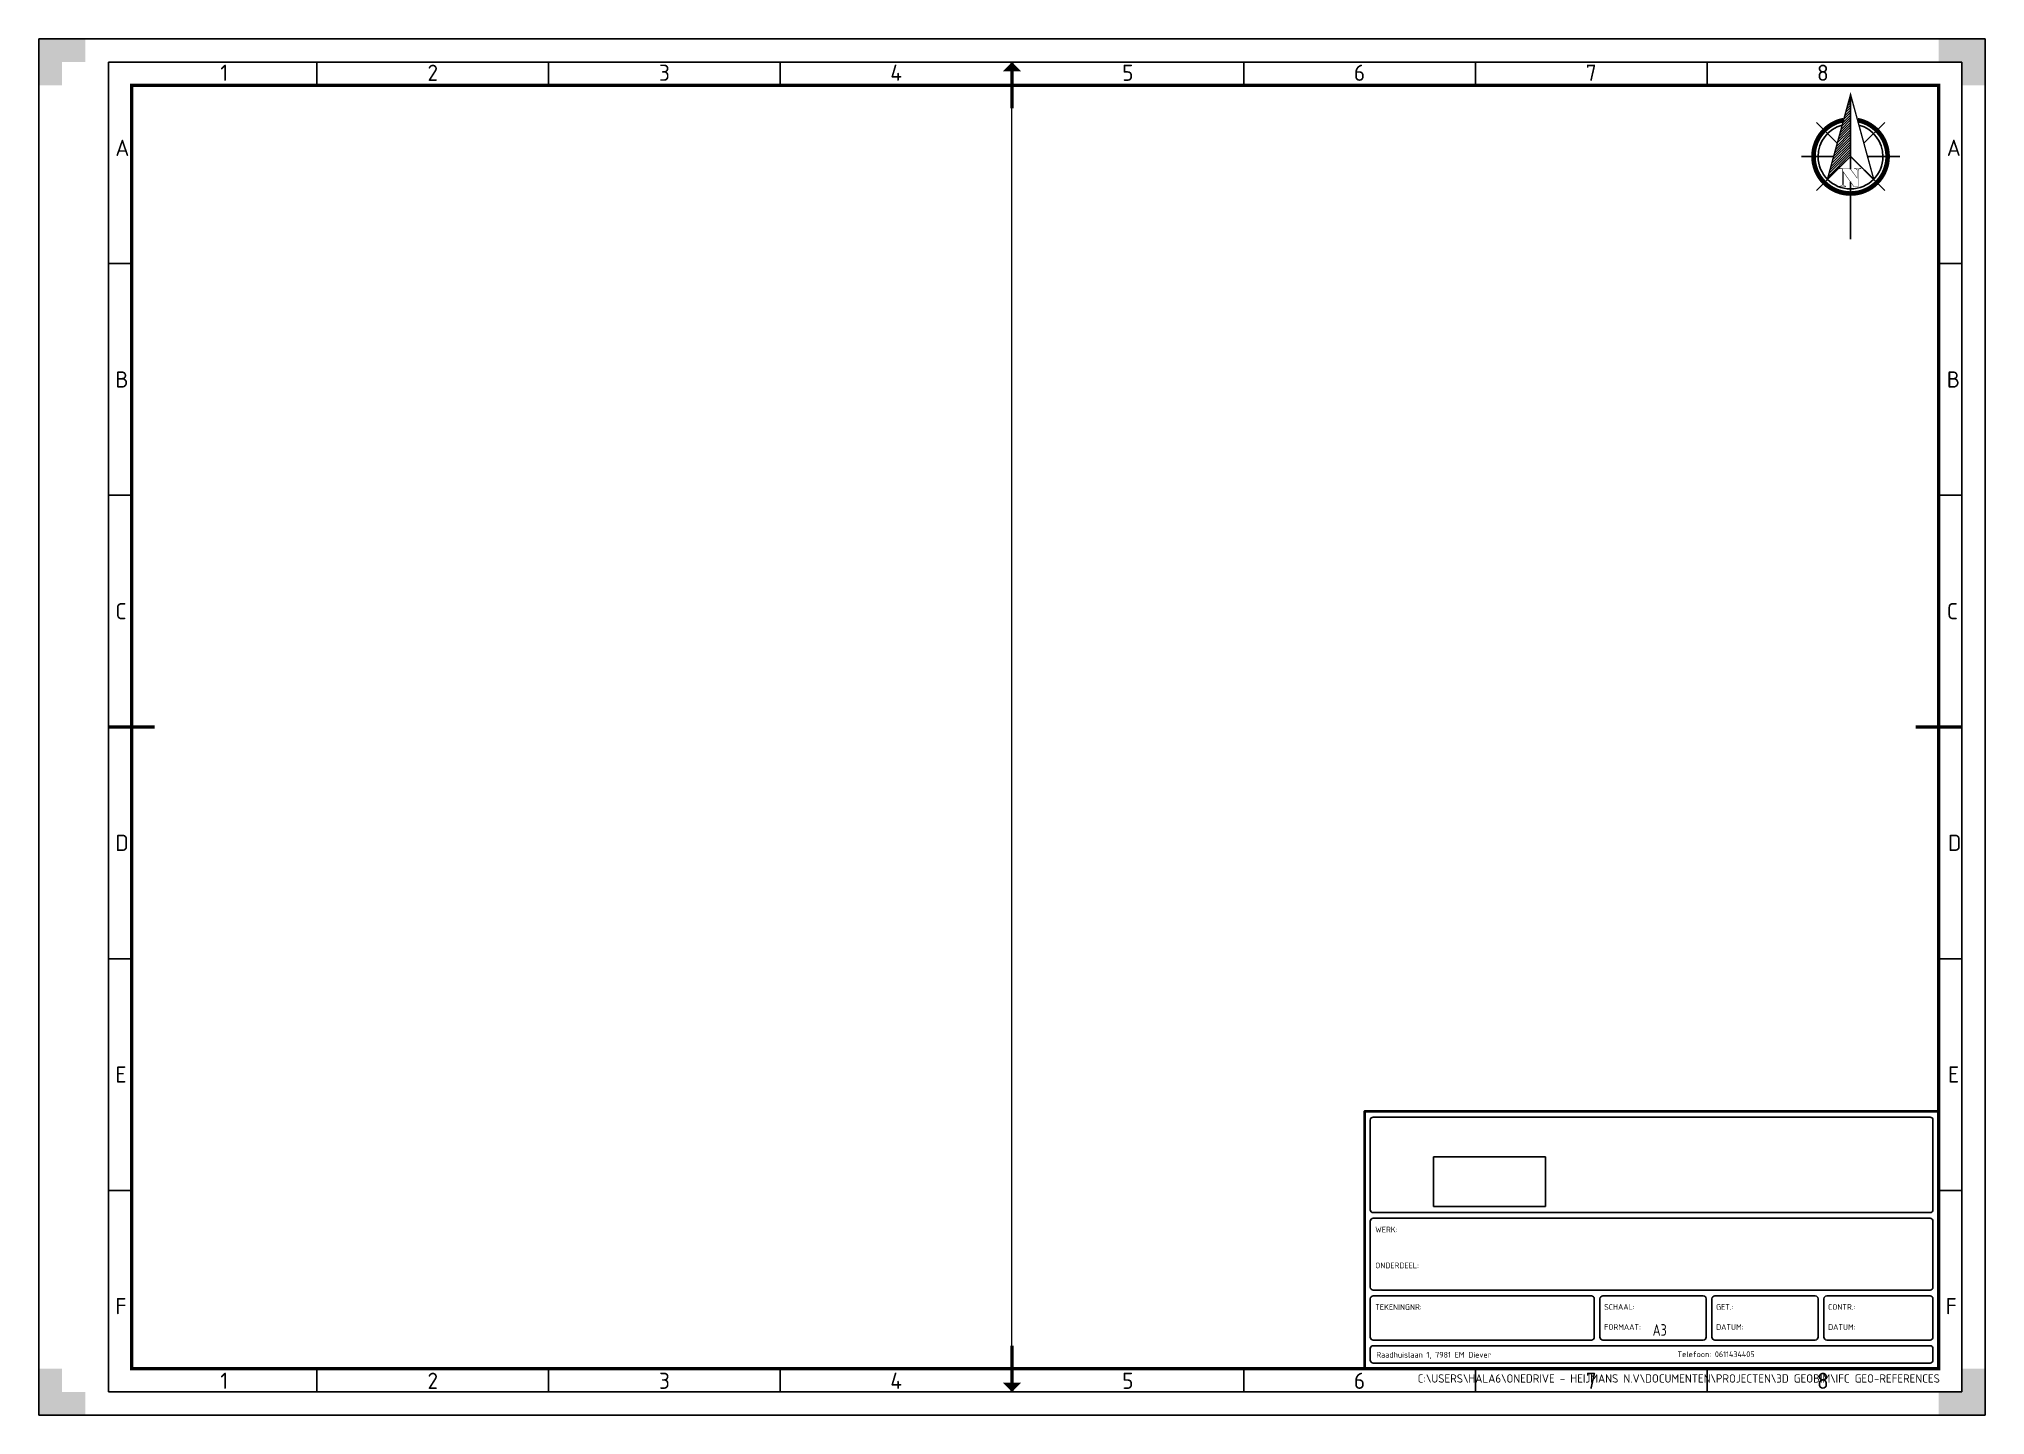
# Paper-space layout 'A3L' of a CAD drawing. Header units: metres, sheet in millimetres. Extents: x -5 to 415, y -7 to 290.
import ezdxf
from ezdxf.enums import TextEntityAlignment as Align

# ---------------------------------------------------------------- set-up
doc = ezdxf.new("R2010")
doc.units = ezdxf.units.M
doc.layers.get('0').update_dxf_attribs({"lineweight": 18})
for name, color, linetype in [('kader', 250, 'Continuous'), ('X-XX-AL-Tekenhoofd-lijnen', 7, 'Continuous'), ('X-XX-AL-Tekenhoofd-tekst', 7, 'Continuous'), ('X-XX-AL-Tekenhoofd-vlak', 7, 'Continuous')]:
    doc.layers.add(name, color=color, linetype=linetype)
for name, color, linetype, lineweight in [('X-XX-AL-TEKENBLAD-S', 7, 'Continuous', 25), ('X-XX-AL-TEKENBLAD_KADER-G', 7, 'Continuous', 25), ('X-XX-AL-TEKENBLAD_KADER_AFSNIJMARKERING-G', 7, 'Continuous', 25), ('X-XX-AL-TEKENBLAD_KADER_CENTERMARKERING-G', 7, 'Continuous', 25), ('X-XX-AL-TEKENBLAD_KADER_ROOSTERVERDELING-G', 7, 'Continuous', 25), ('X-XX-AL-TEKENBLAD_KADER_ROOSTERVERDELING-T35', 7, 'Continuous', 35), ('X-XX-AL-TEKENBLAD_KADER_VOUWMERK-G', 7, 'Continuous', 18), ('X-XX-AL-TEKENBLAD_TITELBLOK-T', 7, 'Continuous', 25)]:
    doc.layers.add(name, color=color, linetype=linetype, lineweight=lineweight)
doc.layers.add('X-XX-AL-vports', color=7, linetype='Continuous', true_color=0x222222, plot=False)
doc.styles.add('arial', font='NLCS-ISO.ttf')
doc.styles.add('isocp', font='NLCS-ISO.ttf', dxfattribs={"width": 0.8})
doc.styles.add('NLCS-ISO', font='NLCS-ISO.ttf')
doc.styles.add('Verdana', font='NLCS-ISO.ttf')
picture_1 = doc.add_image_def('image1.png', size_in_pixel=(400, 178))

# ---------------------------------------------------------------- blocks, each defined once
blk = doc.blocks.new('*X2')
at = {"color": 0}
for p, q in [((146.55, -412.41), (147.62, -411.35)), ((146.75, -411.68), (147.62, -410.82)), ((146.95, -410.95), (147.62, -410.29)), ((147.15, -410.22), (147.62, -409.76)), ((147.35, -409.49), (147.62, -409.23)), ((147.55, -408.76), (147.62, -408.7)), ((144.96, -418.25), (147.62, -415.59)), ((145.16, -417.52), (147.62, -415.06)), ((145.36, -416.79), (147.62, -414.53)), ((145.56, -416.06), (147.62, -414)), ((145.76, -415.33), (147.62, -413.47)), ((145.96, -414.6), (147.62, -412.94)), ((146.16, -413.87), (147.62, -412.41)), ((146.36, -413.14), (147.62, -411.88)), ((143.36, -424.09), (147.62, -419.83)), ((143.56, -423.36), (147.62, -419.3)), ((143.76, -422.63), (147.62, -418.77)), ((143.96, -421.9), (147.62, -418.24)), ((144.16, -421.17), (147.62, -417.71)), ((144.36, -420.44), (147.62, -417.18)), ((144.56, -419.71), (147.62, -416.65)), ((144.76, -418.98), (147.62, -416.12)), ((142.76, -426.28), (147.62, -421.42)), ((142.96, -425.55), (147.62, -420.89)), ((143.16, -424.82), (147.62, -420.36))]:
    blk.add_line(p, q, dxfattribs=at)
blk = doc.blocks.new('Npijl12')
for p, q in [((0, 31.2), (0, 15.11)), ((-2.87, 20.7), (-7.37, 25.19)), ((2.87, 20.7), (7.37, 25.19)), ((-3.66, 17.83), (-10.62, 17.83)), ((3.66, 17.83), (10.62, 17.83)), ((-2.87, 14.95), (-7.37, 10.46)), ((2.87, 14.95), (7.37, 10.46)), ((0, 12.33), (0, 0))]:
    blk.add_line(p, q)
for points, const_width in [([(-5.01, 12.87), (0, 31.2), (5, 12.93), (0, 17.83), (-5.01, 12.87)], 0.3), ([(-1.55, 11.89), (-1.55, 11.83), (-1.54, 11.76), (-1.53, 11.7), (-1.52, 11.65), (-1.51, 11.61), (-1.49, 11.57), (-1.47, 11.54), (-1.45, 11.52), (-1.42, 11.51), (-1.39, 11.5), (-1.34, 11.48), (-1.29, 11.47), (-1.23, 11.46), (-1.16, 11.45), (-1.08, 11.44), (-1, 11.44), (-1, 11.29), (-2.34, 11.29), (-2.34, 11.44), (-2.3, 11.44), (-2.23, 11.44), (-2.16, 11.45), (-2.09, 11.46), (-2.04, 11.47), (-1.99, 11.48), (-1.95, 11.5), (-1.91, 11.51), (-1.88, 11.52), (-1.86, 11.54), (-1.83, 11.57), (-1.81, 11.61), (-1.8, 11.65), (-1.78, 11.7), (-1.77, 11.75), (-1.76, 11.82), (-1.76, 11.88), (-1.76, 15.16), (-2.34, 15.16), (-2.34, 15.32), (-0.16, 15.32), (1.44, 13.12), (1.44, 14.69), (1.44, 14.76), (1.43, 14.82), (1.42, 14.88), (1.41, 14.93), (1.4, 14.98), (1.38, 15.02), (1.36, 15.04), (1.34, 15.06), (1.31, 15.09), (1.27, 15.11), (1.22, 15.12), (1.17, 15.14), (1.11, 15.15), (1.04, 15.16), (0.97, 15.16), (0.89, 15.16), (0.87, 15.16), (0.87, 15.32), (2.21, 15.32), (2.21, 15.16), (2.17, 15.16), (2.09, 15.16), (2.03, 15.16), (1.97, 15.15), (1.91, 15.14), (1.86, 15.13), (1.82, 15.11), (1.78, 15.1), (1.76, 15.08), (1.74, 15.05), (1.72, 15.02), (1.7, 14.98), (1.68, 14.94), (1.67, 14.89), (1.66, 14.82), (1.66, 14.76), (1.66, 14.69), (1.66, 11.29), (0.75, 11.29), (-1.55, 14.49), (-1.55, 11.89), (-1.55, 11.89)], 0.1)]:
    blk.add_lwpolyline(points, dxfattribs=dict(const_width=const_width))
at = {"const_width": 1}
for points in [[(-8, 17.83, 1), (8, 17.83, 0.359415), (1.52, 25.68, 1)], [(-1.52, 25.68, 0.359415), (-8, 17.83, 1)]]:
    blk.add_lwpolyline(points, format="xyb", dxfattribs=at)
for start, end in [(105.027, 180), (0, 74.973), (180, 0)]:
    blk.add_arc((0, 17.83), 7, start, end)
blk.add_blockref('*X2', (-147.62, 439.72))
blk = doc.blocks.new('SAL-TEKENBLAD_A3-SO')
at = {"layer": 'X-XX-AL-TEKENBLAD_KADER_AFSNIJMARKERING-G'}
for points in [[(10, 297), (0, 297), (0, 287), (5, 287), (5, 292), (10, 292)], [(420, 287), (420, 297), (410, 297), (410, 292), (415, 292), (415, 287)], [(0, 10), (0, 0), (10, 0), (10, 5), (5, 5), (5, 10)], [(410, 0), (420, 0), (420, 10), (415, 10), (415, 5), (410, 5)]]:
    blk.add_hatch(color=256, dxfattribs=at).paths.add_polyline_path(points)
at = {"layer": 'X-XX-AL-TEKENBLAD_KADER_VOUWMERK-G'}
for points in [[(208, 290), (210, 292), (212, 290)], [(208, 7), (210, 5), (212, 7)]]:
    blk.add_hatch(color=256, dxfattribs=at).paths.add_polyline_path(points)
at = {"layer": 'X-XX-AL-TEKENBLAD_KADER-G'}
for p, q in [((420, 297), (0, 297)), ((0, 297), (0, 0)), ((420, 0), (420, 297)), ((0, 0), (420, 0))]:
    blk.add_line(p, q, dxfattribs=at)
at = {"layer": 'X-XX-AL-TEKENBLAD_KADER-G', "const_width": 0.7, "flags": 128}
blk.add_lwpolyline([(20, 10), (410, 10), (410, 287), (20, 287)], close=True, dxfattribs=at)
at = {"layer": 'X-XX-AL-TEKENBLAD_KADER_CENTERMARKERING-G', "const_width": 0.7, "flags": 128}
for points in [[(210, 292), (210, 282)], [(15, 148.5), (25, 148.5)], [(415, 148.5), (405, 148.5)], [(210, 5), (210, 15)]]:
    blk.add_lwpolyline(points, dxfattribs=at)
at = {"layer": 'X-XX-AL-TEKENBLAD_KADER_ROOSTERVERDELING-G'}
for p, q in [((415, 292), (15, 292)), ((15, 287), (15, 292)), ((15, 292), (15, 5)), ((60, 287), (60, 292)), ((110, 287), (110, 292)), ((160, 287), (160, 292)), ((260, 287), (260, 292)), ((310, 287), (310, 292)), ((360, 287), (360, 292)), ((415, 287), (415, 292)), ((415, 5), (415, 292)), ((15, 248.5), (20, 248.5)), ((415, 248.5), (410, 248.5)), ((15, 198.5), (20, 198.5)), ((415, 198.5), (410, 198.5)), ((15, 98.5), (20, 98.5)), ((415, 98.5), (410, 98.5)), ((15, 48.5), (20, 48.5)), ((415, 48.5), (410, 48.5)), ((15, 10), (15, 5)), ((60, 10), (60, 5)), ((110, 10), (110, 5)), ((160, 10), (160, 5)), ((260, 10), (260, 5)), ((310, 10), (310, 5)), ((360, 10), (360, 5)), ((415, 10), (415, 5)), ((15, 5), (415, 5))]:
    blk.add_line(p, q, dxfattribs=at)
at = {"layer": 'X-XX-AL-TEKENBLAD_KADER_ROOSTERVERDELING-T35', "lineweight": 35, "style": 'NLCS-ISO'}
for s, p in [('1', (40, 286.9)), ('2', (85, 286.9)), ('3', (135, 286.9)), ('4', (185, 286.9)), ('5', (235, 286.9)), ('6', (285, 286.9)), ('7', (335, 286.9)), ('8', (385, 286.9)), ('1', (40, 4.6)), ('2', (85, 4.6)), ('3', (135, 4.6)), ('4', (185, 4.6)), ('5', (235, 4.6)), ('6', (285, 4.6)), ('7', (335, 4.6)), ('8', (385, 4.6))]:
    blk.add_text(s, height=3.5, dxfattribs=at).set_placement(p, align=Align.BOTTOM_CENTER)
for s, p in [('A', (16.5, 273.5)), ('A', (411.75, 273.5)), ('B', (16.5, 223.5)), ('B', (411.75, 223.5)), ('C', (16.5, 173.5)), ('C', (411.75, 173.5)), ('D', (16.5, 123.5)), ('D', (412, 123.5)), ('E', (16.5, 73.5)), ('E', (412, 73.5)), ('F', (16.5, 23.5)), ('F', (411.5, 23.5))]:
    blk.add_text(s, height=3.5, dxfattribs=at).set_placement(p, align=Align.MIDDLE_LEFT)
blk = doc.blocks.new('new kader A4')
at = {"layer": 'X-XX-AL-Tekenhoofd-lijnen', "lineweight": 25}
for p, q in [((-198, 51.4), (-198, 28.4)), ((-3, 52.4), (-197, 52.4)), ((-2, 51.4), (-2, 28.4)), ((-197, 27.4), (-3, 27.4)), ((-198, 24.4), (-198, 11)), ((-184, 25.4), (-197, 25.4)), ((-121, 25.4), (-184, 25.4)), ((-120, 11), (-120, 24.4)), ((-118, 24.4), (-118, 11)), ((-104.5, 25.4), (-117, 25.4)), ((-82, 25.4), (-104.5, 25.4)), ((-81, 11), (-81, 24.4)), ((-79, 24.4), (-79, 11)), ((-65.5, 25.4), (-78, 25.4)), ((-43, 25.4), (-65.5, 25.4)), ((-42, 24.4), (-42, 11)), ((-40, 24.4), (-40, 11)), ((-26, 25.4), (-39, 25.4)), ((-3, 25.4), (-26, 25.4)), ((-2, 11), (-2, 24.4)), ((-197, 10), (-121, 10)), ((-117, 10), (-104.5, 10)), ((-104.5, 10), (-82, 10)), ((-78, 10), (-65.5, 10)), ((-65.5, 10), (-43, 10)), ((-39, 10), (-26, 10)), ((-26, 10), (-3, 10))]:
    blk.add_line(p, q, dxfattribs=at)
at = {"layer": 'X-XX-AL-Tekenhoofd-lijnen', "color": 7, "linetype": 'Continuous', "lineweight": 25}
blk.add_line((-200, 0), (0, 0), dxfattribs=at)
at = {"layer": 'X-XX-AL-Tekenhoofd-lijnen', "lineweight": 40}
blk.add_lwpolyline([(0, 89.64), (-200, 89.64), (-200, 0), (0, 0)], close=True, dxfattribs=at)
at = {"layer": 'X-XX-AL-Tekenhoofd-lijnen', "lineweight": 25}
blk.add_lwpolyline([(-197, 54.4), (-3, 54.4, 0.414214), (-2, 55.4), (-2, 86.64, 0.414214), (-3, 87.64), (-197, 87.64, 0.414214), (-198, 86.64), (-198, 55.4, 0.414214)], format="xyb", close=True, dxfattribs=at)
for points in [[(-100, 2), (-197, 2, -0.414214), (-198, 3), (-198, 7, -0.414214), (-197, 8), (-100, 8)], [(-100, 2), (-3, 2, 0.414214), (-2, 3), (-2, 7, 0.414214), (-3, 8), (-100, 8)]]:
    blk.add_lwpolyline(points, format="xyb", dxfattribs=at)
for centre, start, end in [((-197, 51.4), 90, 180), ((-3, 51.4), 359.99993, 90), ((-197, 28.4), 180, 270), ((-3, 28.4), 270, 359.99993), ((-197, 24.4), 90, 180), ((-121, 24.4), 0, 90), ((-117, 24.4), 90, 180), ((-82, 24.4), 0, 90), ((-78, 24.4), 90, 180), ((-43, 24.4), 0, 90), ((-39, 24.4), 90, 180), ((-3, 24.4), 0, 90), ((-197, 11), 180, 270), ((-121, 11), 270, 0), ((-117, 11), 180, 270), ((-82, 11), 270, 0), ((-78, 11), 180, 270), ((-43, 11), 270, 0), ((-39, 11), 180, 270), ((-3, 11), 270, 0)]:
    blk.add_arc(centre, 1, start, end, dxfattribs=at)
at = {"style": 'Verdana'}
for tag, p, height in [('WERK', (-176.2, 43.45), 7), ('ONDERDEEL', (-176.19, 30.53), 7), ('SCHAAL', (-99.65, 18.53), 4), ('NAAM', (-77.54, 20.53), 4), ('CONTR', (-23.65, 18.53), 4), ('TEKENINGNR', (-194.56, 11.63), 4), ('FORMAAT', (-99.65, 11.53), 4), ('DATUM', (-65.12, 12.53), 4), ('DATUMCONTR', (-28.49, 12.53), 4)]:
    blk.add_attdef(tag, p, '', height=height, dxfattribs=at)
at = {"layer": 'X-XX-AL-Tekenhoofd-tekst', "linetype": 'Continuous', "style": 'isocp'}
for s, p in [('WERK:', (-196.28, 47.49)), ('ONDERDEEL:', (-196.28, 34.99)), ('TEKENINGNR:', (-196.28, 20.49)), ('SCHAAL:', (-116.54, 20.53)), ('GET.:', (-77.54, 20.53)), ('CONTR.:', (-38.54, 20.53)), ('FORMAAT:', (-116.54, 13.53)), ('DATUM:', (-77.54, 13.53)), ('DATUM:', (-38.54, 13.53)), ('Raadhuislaan 1, 7981 EM Diever', (-195.93, 3.87)), (' Telefoon: 0611434405', (-92.31, 4.05))]:
    blk.add_text(s, height=2, rotation=359.99999, dxfattribs=at).set_placement(p)
image = blk.add_image(picture_1, insert=(-175.95, 56.46), size_in_units=(39, 17.36))
image.dxf.flags = 7

psp = doc.layouts.new('A3L')

# ---------------------------------------------------------------- block references
at = {"layer": 'kader'}
psp.add_blockref('Npijl12', (386.17, 247.21), dxfattribs=at)
at = {"layer": 'X-XX-AL-TEKENBLAD-S'}
psp.add_blockref('SAL-TEKENBLAD_A3-SO', (-4.8, -6.59), dxfattribs=at)
at = {"layer": 'X-XX-AL-Tekenhoofd-vlak'}
ref = psp.add_blockref('new kader A4', (405.2, 3.41), dxfattribs=dict(at, xscale=0.6195512263498296, yscale=0.6195512263498296, zscale=0.6195512263498296))
ref.add_attrib('FORMAAT', 'A3', (343.47, 10.55), dxfattribs={"layer": '0', "height": 2.478, "style": 'isocp', "width": 0.8})

# ---------------------------------------------------------------- texts
at = {"layer": 'X-XX-AL-TEKENBLAD_TITELBLOK-T', "insert": (405.45, 1.31), "char_height": 1.8, "attachment_point": 6, "style": 'arial'}
psp.add_mtext('C:\\\\USERS\\\\HALA6\\\\ONEDRIVE - HEIJMANS N.V\\\\DOCUMENTEN\\\\PROJECTEN\\\\3D GEOBIM\\\\IFC GEO-REFERENCES', dxfattribs=at)

# ---------------------------------------------------------------- viewports
at = {"layer": 'X-XX-AL-vports'}
psp.add_viewport(center=(110.2, 141.91), size=(190, 277), view_center_point=(115131.07, 502098.87), view_height=2370.925, dxfattribs=at)

doc.saveas('drawing.dxf')
